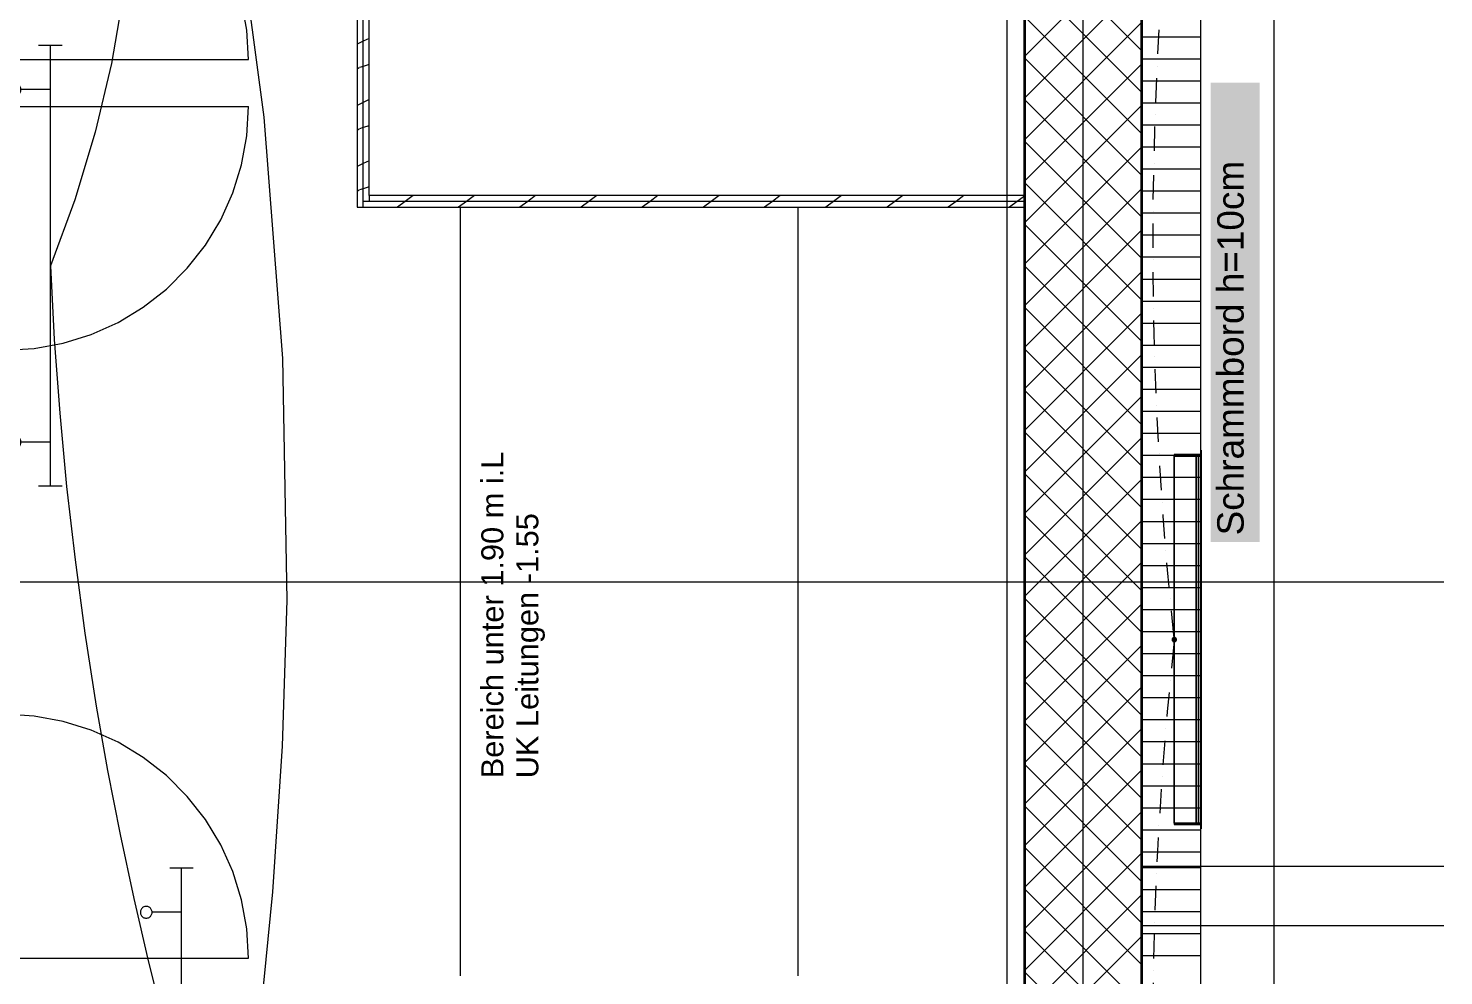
# Model space of a CAD drawing. Extents: x -1067 to 613, y -179 to 712.
# Drawn here: x 102.5 to 198.8, y -101.1 to -36.5 of the extents above; entities that cross this region are included whole.
import ezdxf
from ezdxf.lldxf.tags import DXFTag

# ---------------------------------------------------------------- set-up
doc = ezdxf.new("R2010")
doc.units = 0
doc.layers.get('0').update_dxf_attribs({"lineweight": 13})
for name, color, linetype, lineweight, true_color in [('A-DETL-____-OTLN', 5, 'Continuous', 9, 0x0000ff), ('EL01_WAN_Leitung_Licht', 7, 'Continuous', 13, 0x0080ff), ('EL01_WAN_Leuchten', 7, 'Continuous', 13, 0x0080ff)]:
    doc.layers.add(name, color=color, linetype=linetype, lineweight=lineweight, true_color=true_color)
for name, color, linetype, lineweight in [('A-DOOR-OPNG-OTLN', 7, 'Continuous', 9), ('A-FLOR-____-OVHD', 7, 'Strichpunkt - Fein', 9), ('A-WALL-____-MCUT', 7, 'Continuous', 35), ('A-WALL-____-PATT', 7, 'Continuous', 35), ('A-WALL-FNSH-MCUT', 7, 'Continuous', 35), ('E-LITE-EQPM-OTLN', 7, 'Continuous', 9), ('S-COLS-____-OTLN', 7, 'Continuous', 9), ('S-GRID-____-OTLN', 7, 'Continuous', 5), ('Text', 7, 'Continuous', 5)]:
    doc.layers.add(name, color=color, linetype=linetype, lineweight=lineweight)
doc.styles.get("Standard").update_dxf_attribs({"font": 'arial.ttf'})
tags = doc.linetypes.add('_Rasterlinie_', pattern=[0.375, 0.2, -0.05, 0.075, -0.05]).pattern_tags.tags
tags[10:11] = [DXFTag(74, 4), DXFTag(75, 0), DXFTag(340, '0'), DXFTag(46, 1.0), DXFTag(50, 0.0), DXFTag(44, 0.0), DXFTag(45, 0.0)]
tags[8:9] = [DXFTag(74, 4), DXFTag(75, 0), DXFTag(340, '0'), DXFTag(46, 1.0), DXFTag(50, 0.0), DXFTag(44, 0.0), DXFTag(45, 0.0)]
tags[6:7] = [DXFTag(74, 4), DXFTag(75, 0), DXFTag(340, '0'), DXFTag(46, 1.0), DXFTag(50, 0.0), DXFTag(44, 0.0), DXFTag(45, 0.0)]
tags[4:5] = [DXFTag(74, 4), DXFTag(75, 0), DXFTag(340, '0'), DXFTag(46, 1.0), DXFTag(50, 0.0), DXFTag(44, 0.0), DXFTag(45, 0.0)]
tags = doc.linetypes.add('Gestrichelt', pattern=[0.1, 0.05, -0.05]).pattern_tags.tags
tags[6:7] = [DXFTag(74, 4), DXFTag(75, 0), DXFTag(340, '0'), DXFTag(46, 1.0), DXFTag(50, 0.0), DXFTag(44, 0.0), DXFTag(45, 0.0)]
tags[4:5] = [DXFTag(74, 4), DXFTag(75, 0), DXFTag(340, '0'), DXFTag(46, 1.0), DXFTag(50, 0.0), DXFTag(44, 0.0), DXFTag(45, 0.0)]
tags = doc.linetypes.add('STRICHPUNKT', pattern=[25.4, 12.7, -6.35, 0, -6.35]).pattern_tags.tags
tags[10:11] = [DXFTag(74, 4), DXFTag(75, 0), DXFTag(340, '0'), DXFTag(46, 0.0), DXFTag(50, 0.0), DXFTag(44, 0.0), DXFTag(45, 0.0)]
tags[8:9] = [DXFTag(74, 4), DXFTag(75, 0), DXFTag(340, '0'), DXFTag(46, 0.0), DXFTag(50, 0.0), DXFTag(44, 0.0), DXFTag(45, 0.0)]
tags[6:7] = [DXFTag(74, 4), DXFTag(75, 0), DXFTag(340, '0'), DXFTag(46, 0.0), DXFTag(50, 0.0), DXFTag(44, 0.0), DXFTag(45, 0.0)]
tags[4:5] = [DXFTag(74, 4), DXFTag(75, 0), DXFTag(340, '0'), DXFTag(46, 0.0), DXFTag(50, 0.0), DXFTag(44, 0.0), DXFTag(45, 0.0)]
tags = doc.linetypes.add('Strichpunkt - Fein', pattern=[0.2, 0.1, -0.05, 0, -0.05]).pattern_tags.tags
tags[10:11] = [DXFTag(74, 4), DXFTag(75, 0), DXFTag(340, '0'), DXFTag(46, 1.0), DXFTag(50, 0.0), DXFTag(44, 0.0), DXFTag(45, 0.0)]
tags[8:9] = [DXFTag(74, 4), DXFTag(75, 0), DXFTag(340, '0'), DXFTag(46, 1.0), DXFTag(50, 0.0), DXFTag(44, 0.0), DXFTag(45, 0.0)]
tags[6:7] = [DXFTag(74, 4), DXFTag(75, 0), DXFTag(340, '0'), DXFTag(46, 1.0), DXFTag(50, 0.0), DXFTag(44, 0.0), DXFTag(45, 0.0)]
tags[4:5] = [DXFTag(74, 4), DXFTag(75, 0), DXFTag(340, '0'), DXFTag(46, 1.0), DXFTag(50, 0.0), DXFTag(44, 0.0), DXFTag(45, 0.0)]

# ---------------------------------------------------------------- blocks, each defined once
blk = doc.blocks.new('Referenz-A0UJ3194XE', base_point=(-1062.181, -175.856))
at = {"layer": 'A-DETL-____-OTLN', "color": 0, "linetype": 'Gestrichelt', "ltscale": 0.13}
for p, q in [((131.903, -48.734), (131.903, -101.052)), ((154.903, -101.052), (154.903, -48.734))]:
    blk.add_line(p, q, dxfattribs=at)
at = {"layer": 'A-DOOR-OPNG-OTLN', "color": 0, "linetype": 'Continuous', "ltscale": 0.13}
for p, q in [((117.382, -36.669), (117.021, -34.697)), ((117.503, -38.67), (117.382, -36.669)), ((100.903, -38.67), (117.503, -38.67)), ((100.903, -41.87), (117.503, -41.87)), ((117.382, -43.871), (117.503, -41.87)), ((117.021, -45.842), (117.382, -43.871)), ((116.424, -47.756), (117.021, -45.842)), ((115.602, -49.584), (116.424, -47.756)), ((114.565, -51.3), (115.602, -49.584)), ((113.328, -52.878), (114.565, -51.3)), ((111.911, -54.295), (113.328, -52.878)), ((110.333, -55.531), (111.911, -54.295)), ((108.617, -56.568), (110.333, -55.531)), ((106.789, -57.391), (108.617, -56.568)), ((104.876, -57.987), (106.789, -57.391)), ((100.903, -58.47), (102.904, -58.349)), ((102.904, -58.349), (104.876, -57.987)), ((102.904, -83.373), (100.903, -83.252)), ((104.876, -83.734), (102.904, -83.373)), ((106.789, -84.33), (104.876, -83.734)), ((108.617, -85.153), (106.789, -84.33)), ((110.333, -86.19), (108.617, -85.153)), ((111.911, -87.426), (110.333, -86.19)), ((113.328, -88.844), (111.911, -87.426)), ((114.565, -90.422), (113.328, -88.844)), ((115.602, -92.137), (114.565, -90.422)), ((116.424, -93.965), (115.602, -92.137)), ((117.021, -95.879), (116.424, -93.965)), ((117.382, -97.851), (117.021, -95.879)), ((117.503, -99.852), (117.382, -97.851)), ((100.903, -99.852), (117.503, -99.852))]:
    blk.add_line(p, q, dxfattribs=at)
at = {"layer": 'A-FLOR-____-OVHD', "color": 0, "linetype": 'Strichpunkt - Fein', "ltscale": 0.13}
for p, q in [((169.103, 85.779), (169.103, -171.085)), ((198.844, -93.624), (178.303, -93.624)), ((178.303, -97.624), (198.844, -97.624))]:
    blk.add_line(p, q, dxfattribs=at)
at = {"layer": 'A-WALL-____-MCUT', "color": 0, "linetype": 'Continuous', "ltscale": 0.35}
for p, q in [((178.303, -171.085), (178.303, 86.031)), ((170.303, 26.084), (170.303, -48.334)), ((170.303, -48.334), (170.303, -171.085))]:
    blk.add_line(p, q, dxfattribs=at)
at = {"layer": 'A-WALL-____-MCUT', "color": 0, "linetype": 'Continuous', "lineweight": 9, "ltscale": 0.13}
for p, q in [((182.303, -171.085), (182.303, 5.238)), ((125.303, -48.734), (125.303, -21.934)), ((125.703, -47.934), (125.703, -48.334)), ((170.303, -48.334), (125.303, -48.334))]:
    blk.add_line(p, q, dxfattribs=at)
at = {"layer": 'A-WALL-____-PATT', "color": 0, "linetype": 'Continuous', "lineweight": 9, "ltscale": 0.13}
for p, q in [((178.303, -38.081), (170.303, -30.081)), ((170.303, -38.47), (178.303, -30.47)), ((178.303, -40.909), (170.303, -32.909)), ((170.303, -41.299), (178.303, -33.299)), ((178.303, -43.738), (170.303, -35.738)), ((170.303, -44.127), (178.303, -36.127)), ((125.303, -37.428), (124.903, -37.628)), ((125.703, -37.228), (125.303, -37.428)), ((178.303, -37.115), (182.303, -37.115)), ((125.027, -39.236), (124.903, -39.33)), ((125.303, -39.142), (125.058, -39.224)), ((125.703, -39.009), (125.303, -39.142)), ((178.303, -46.566), (170.303, -38.566)), ((170.303, -46.956), (178.303, -38.956)), ((178.303, -38.615), (182.303, -38.615)), ((178.303, -40.115), (182.303, -40.115)), ((125.703, -41.393), (125.303, -41.593)), ((178.303, -49.395), (170.303, -41.395)), ((125.303, -41.593), (124.903, -41.793)), ((170.303, -49.784), (178.303, -41.784)), ((178.303, -41.615), (182.303, -41.615)), ((125.303, -43.307), (125.059, -43.388)), ((125.703, -43.174), (125.303, -43.307)), ((178.303, -43.115), (182.303, -43.115)), ((125.028, -43.401), (124.903, -43.495)), ((178.303, -52.223), (170.303, -44.223)), ((170.303, -52.613), (178.303, -44.613)), ((178.303, -44.615), (182.303, -44.615)), ((125.303, -45.757), (124.903, -45.957)), ((125.703, -45.557), (125.303, -45.757)), ((178.303, -46.115), (182.303, -46.115)), ((178.303, -55.052), (170.303, -47.052)), ((125.028, -47.566), (124.903, -47.66)), ((125.303, -47.472), (125.059, -47.553)), ((125.703, -47.338), (125.303, -47.472)), ((128.702, -47.934), (128.168, -48.334)), ((132.867, -47.934), (132.333, -48.334)), ((137.032, -47.934), (136.498, -48.334)), ((141.197, -47.934), (140.663, -48.334)), ((145.362, -47.934), (144.828, -48.334)), ((149.527, -47.934), (148.993, -48.334)), ((153.692, -47.934), (153.158, -48.334)), ((157.857, -47.934), (157.323, -48.334)), ((162.022, -47.934), (161.488, -48.334)), ((166.187, -47.934), (165.653, -48.334)), ((170.303, -47.971), (169.818, -48.334)), ((170.303, -55.441), (178.303, -47.441)), ((178.303, -47.615), (182.303, -47.615)), ((128.168, -48.334), (127.635, -48.734)), ((132.333, -48.334), (131.8, -48.734)), ((136.498, -48.334), (135.965, -48.734)), ((140.663, -48.334), (140.13, -48.734)), ((144.828, -48.334), (144.295, -48.734)), ((148.993, -48.334), (148.46, -48.734)), ((153.158, -48.334), (152.625, -48.734)), ((157.323, -48.334), (156.79, -48.734)), ((161.488, -48.334), (160.955, -48.734)), ((165.653, -48.334), (165.12, -48.734)), ((169.818, -48.334), (169.285, -48.734)), ((178.303, -49.115), (182.303, -49.115)), ((178.303, -57.88), (170.303, -49.88)), ((170.303, -58.269), (178.303, -50.269)), ((178.303, -50.615), (182.303, -50.615)), ((178.303, -60.708), (170.303, -52.708)), ((178.303, -52.115), (182.303, -52.115)), ((170.303, -61.098), (178.303, -53.098)), ((178.303, -53.615), (182.303, -53.615)), ((178.303, -63.537), (170.303, -55.537)), ((178.303, -55.115), (182.303, -55.115)), ((170.303, -63.926), (178.303, -55.926)), ((178.303, -56.615), (182.303, -56.615)), ((178.303, -66.365), (170.303, -58.365)), ((170.303, -66.755), (178.303, -58.755)), ((178.303, -58.115), (182.303, -58.115)), ((178.303, -59.615), (182.303, -59.615)), ((178.303, -69.194), (170.303, -61.194)), ((170.303, -69.583), (178.303, -61.583)), ((178.303, -61.115), (182.303, -61.115)), ((178.303, -62.615), (182.303, -62.615)), ((178.303, -72.022), (170.303, -64.022)), ((170.303, -72.412), (178.303, -64.412)), ((178.303, -64.115), (182.303, -64.115)), ((178.303, -65.615), (182.303, -65.615)), ((178.303, -74.851), (170.303, -66.851)), ((170.303, -75.24), (178.303, -67.24)), ((178.303, -67.115), (182.303, -67.115)), ((178.303, -68.615), (182.303, -68.615)), ((178.303, -77.679), (170.303, -69.679)), ((170.303, -78.068), (178.303, -70.068)), ((178.303, -70.115), (182.303, -70.115)), ((178.303, -71.615), (182.303, -71.615)), ((178.303, -80.507), (170.303, -72.507)), ((170.303, -80.897), (178.303, -72.897)), ((178.303, -73.115), (182.303, -73.115)), ((178.303, -74.615), (182.303, -74.615)), ((178.303, -83.336), (170.303, -75.336)), ((170.303, -83.725), (178.303, -75.725)), ((178.303, -76.115), (182.303, -76.115)), ((178.303, -77.615), (182.303, -77.615)), ((178.303, -86.164), (170.303, -78.164)), ((170.303, -86.554), (178.303, -78.554)), ((178.303, -79.115), (182.303, -79.115)), ((178.303, -80.615), (182.303, -80.615)), ((178.303, -88.993), (170.303, -80.993)), ((170.303, -89.382), (178.303, -81.382)), ((178.303, -82.115), (182.303, -82.115)), ((178.303, -83.615), (182.303, -83.615)), ((178.303, -91.821), (170.303, -83.821)), ((170.303, -92.211), (178.303, -84.211)), ((178.303, -85.115), (182.303, -85.115)), ((178.303, -94.65), (170.303, -86.65)), ((178.303, -86.615), (182.303, -86.615)), ((170.303, -95.039), (178.303, -87.039)), ((178.303, -88.115), (182.303, -88.115)), ((178.303, -97.478), (170.303, -89.478)), ((170.303, -97.867), (178.303, -89.867)), ((178.303, -89.615), (182.303, -89.615)), ((178.303, -91.115), (182.303, -91.115)), ((178.303, -100.306), (170.303, -92.306)), ((170.303, -100.696), (178.303, -92.696)), ((178.303, -92.615), (182.303, -92.615)), ((178.303, -93.674), (182.303, -93.674)), ((178.303, -103.135), (170.303, -95.135)), ((178.303, -95.174), (182.303, -95.174)), ((170.303, -103.524), (178.303, -95.524)), ((178.303, -96.674), (182.303, -96.674)), ((178.303, -105.963), (170.303, -97.963)), ((178.303, -98.174), (182.303, -98.174)), ((170.303, -106.353), (178.303, -98.353)), ((178.303, -99.674), (182.303, -99.674)), ((178.303, -108.792), (170.303, -100.792))]:
    blk.add_line(p, q, dxfattribs=at)
at = {"layer": 'A-WALL-FNSH-MCUT', "color": 0, "linetype": 'Continuous', "lineweight": 9, "ltscale": 0.13}
for p, q in [((124.903, -21.934), (124.903, -48.734)), ((125.703, -47.934), (125.703, -21.934)), ((170.303, -47.934), (125.703, -47.934)), ((124.903, -48.734), (170.303, -48.734))]:
    blk.add_line(p, q, dxfattribs=at)
at = {"layer": 'E-LITE-EQPM-OTLN', "color": 0, "linetype": 'Continuous', "ltscale": 0.13}
for p, q in [((182.343, -65.272), (182.303, -65.272)), ((182.303, -65.272), (182.343, -65.272)), ((182.343, -91.061), (182.343, -65.272)), ((182.343, -65.272), (182.343, -65.667)), ((182.303, -65.667), (182.343, -65.667)), ((182.343, -65.667), (182.303, -65.667)), ((182.343, -90.667), (182.343, -65.667)), ((182.343, -65.667), (182.343, -90.667)), ((182.343, -90.667), (182.343, -65.667)), ((182.303, -90.667), (182.343, -90.667)), ((182.303, -90.667), (182.343, -90.667)), ((182.343, -91.061), (182.303, -91.061)), ((182.343, -91.061), (182.303, -91.061)), ((182.343, -90.667), (182.343, -91.061))]:
    blk.add_line(p, q, dxfattribs=at)
at = {"layer": 'S-COLS-____-OTLN', "color": 0, "linetype": 'Continuous', "ltscale": 0.13}
blk.add_line((187.303, -136.433), (187.303, -12.772), dxfattribs=at)
at = {"layer": 'S-GRID-____-OTLN', "color": 0, "linetype": '_Rasterlinie_', "ltscale": 0.13}
for p, q in [((174.303, -171.085), (174.303, 546.376)), ((-115.526, -74.224), (198.844, -74.224))]:
    blk.add_line(p, q, dxfattribs=at)
at = {"layer": 'Text', "color": 7, "linetype": 'Continuous', "ltscale": 0.13, "true_color": 0xffffff}
for points in [[(182.979, -71.522), (186.311, -71.522), (182.979, -40.238)], [(186.311, -71.522), (182.979, -40.238), (186.311, -40.238)]]:
    blk.add_solid(points, dxfattribs=at)
at = {"layer": 'Text', "color": 0, "linetype": 'Continuous', "ltscale": 0.13, "attachment_point": 1, "rotation": 90}
for s, insert, char_height in [('{\\fArial;Schrammbord h=10cm}', (183.429, -71.072), 1.8), ('{\\fArial;Bereich unter 1.90 m i.L}', (133.342, -87.612), 1.5), ('{\\fArial;UK Leitungen -1.55}', (135.723, -87.612), 1.5)]:
    blk.add_mtext(s, dxfattribs=dict(at, insert=insert, char_height=char_height))
blk = doc.blocks.new('Leitung-A0UJ31HUXE', base_point=(179.067, -78.018))
at = {"color": 0, "linetype": 'Continuous', "lineweight": -2}
for p, q in [((180.33, -25.118), (180.491, -23.316)), ((180.257, -25.94), (180.257, -25.94)), ((180.048, -28.288), (180.184, -26.762)), ((180.039, -28.407), (180.048, -28.288)), ((179.978, -29.23), (179.978, -29.23)), ((179.796, -31.7), (179.917, -30.054)), ((179.735, -32.523), (179.735, -32.523)), ((179.58, -34.995), (179.675, -33.347)), ((179.532, -35.819), (179.532, -35.819)), ((179.391, -38.252), (179.484, -36.643)), ((179.39, -38.291), (179.391, -38.252)), ((179.356, -39.116), (179.356, -39.116)), ((179.256, -41.591), (179.323, -39.941)), ((179.153, -44.891), (179.189, -43.241)), ((179.189, -43.241), (179.189, -43.24)), ((179.222, -42.415), (179.222, -42.415)), ((179.134, -45.716), (179.134, -45.716)), ((179.08, -48.192), (179.116, -46.541)), ((179.077, -49.018), (179.077, -49.018)), ((179.071, -51.494), (179.075, -49.843)), ((179.069, -52.32), (179.069, -52.32)), ((179.067, -53.225), (179.067, -53.145)), ((179.092, -54.796), (179.067, -53.225)), ((179.106, -55.621), (179.106, -55.621)), ((179.134, -57.365), (179.119, -56.447)), ((179.159, -58.097), (179.134, -57.365)), ((179.186, -58.922), (179.186, -58.922)), ((179.269, -61.397), (179.214, -59.747)), ((179.308, -62.222), (179.308, -62.222)), ((179.431, -64.695), (179.349, -63.046)), ((179.472, -65.52), (179.472, -65.52)), ((179.634, -67.991), (179.525, -66.344)), ((179.688, -68.815), (179.688, -68.815)), ((179.751, -69.771), (179.742, -69.638)), ((179.875, -71.284), (179.751, -69.771)), ((179.942, -72.107), (179.942, -72.107)), ((180.089, -73.898), (180.01, -72.93)), ((180.155, -74.574), (180.089, -73.898)), ((180.235, -75.396), (180.235, -75.396)), ((180.475, -77.861), (180.315, -76.217)), ((180.49, -78.018), (180.475, -77.861))]:
    blk.add_line(p, q, dxfattribs=at)
blk = doc.blocks.new('IfcFlowTerminal-A0UJ31K0XE', base_point=(180.505, -91.061))
at = {"color": 0, "lineweight": -2}
for p, q in [((182.345, -65.272), (182.305, -65.272)), ((182.305, -65.272), (182.305, -91.061)), ((182.345, -65.272), (182.305, -65.272)), ((182.305, -65.272), (182.305, -65.272)), ((182.305, -91.061), (182.305, -65.272)), ((182.345, -91.061), (182.345, -65.272)), ((182.345, -65.272), (182.345, -65.272)), ((182.345, -65.272), (182.345, -91.061)), ((182.305, -65.567), (180.505, -65.567)), ((180.505, -65.567), (180.505, -90.767)), ((182.305, -65.567), (180.505, -65.567)), ((180.505, -65.567), (180.505, -65.567)), ((180.505, -65.567), (180.505, -90.767)), ((180.505, -90.667), (180.505, -65.667)), ((180.505, -65.667), (182.345, -65.667)), ((180.505, -65.667), (180.505, -65.667)), ((180.505, -65.667), (182.345, -65.667)), ((180.505, -65.667), (180.505, -90.667)), ((181.985, -65.667), (181.985, -65.667)), ((181.985, -65.667), (181.985, -90.667)), ((181.985, -90.667), (181.985, -65.667)), ((182.145, -65.667), (181.985, -65.667)), ((181.985, -65.667), (182.145, -65.667)), ((182.145, -65.667), (182.145, -90.667)), ((182.145, -90.667), (182.145, -65.667)), ((182.145, -65.667), (182.145, -65.667)), ((182.305, -90.767), (182.305, -65.567)), ((182.305, -65.567), (182.305, -65.567)), ((182.305, -65.567), (182.305, -90.767)), ((182.345, -65.667), (182.345, -90.667)), ((182.345, -65.667), (182.345, -65.667)), ((182.345, -65.667), (182.345, -90.667)), ((180.505, -90.667), (180.505, -90.667)), ((180.505, -90.667), (182.345, -90.667)), ((182.345, -90.667), (180.505, -90.667)), ((182.305, -90.767), (180.505, -90.767)), ((180.505, -90.767), (180.505, -90.767)), ((180.505, -90.767), (182.305, -90.767)), ((181.985, -90.667), (181.985, -90.667)), ((181.985, -90.667), (182.145, -90.667)), ((181.985, -90.667), (182.145, -90.667)), ((182.145, -90.667), (182.145, -90.667)), ((182.305, -90.767), (182.305, -90.767)), ((182.345, -91.061), (182.305, -91.061)), ((182.305, -91.061), (182.305, -91.061)), ((182.305, -91.061), (182.345, -91.061)), ((182.345, -90.667), (182.345, -90.667)), ((182.345, -91.061), (182.345, -91.061))]:
    blk.add_line(p, q, dxfattribs=at)
blk = doc.blocks.new('Leitung-A0UJ31R0XE', base_point=(179.032, -133.018))
at = {"color": 0, "linetype": 'Continuous', "lineweight": -2}
for p, q in [((180.475, -78.475), (180.314, -80.119)), ((180.49, -78.316), (180.475, -78.475)), ((180.153, -81.762), (180.027, -83.051)), ((180.234, -80.94), (180.234, -80.94)), ((180.027, -83.051), (179.999, -83.405)), ((179.934, -84.228), (179.934, -84.228)), ((179.868, -85.051), (179.737, -86.697)), ((179.671, -87.52), (179.671, -87.52)), ((179.616, -88.344), (179.515, -89.992)), ((179.465, -90.815), (179.465, -90.815)), ((179.415, -91.639), (179.359, -92.544)), ((179.359, -92.544), (179.328, -93.288)), ((179.293, -94.113), (179.293, -94.113)), ((179.258, -94.938), (179.188, -96.587)), ((179.137, -98.237), (179.098, -99.888)), ((179.156, -97.412), (179.156, -97.412)), ((179.079, -100.713), (179.079, -100.713)), ((179.048, -102.057), (179.044, -103.189)), ((179.06, -101.538), (179.048, -102.057)), ((179.042, -104.015), (179.042, -104.015)), ((179.039, -104.84), (179.033, -106.491)), ((179.04, -107.317), (179.04, -107.317)), ((179.052, -108.142), (179.078, -109.793)), ((179.091, -110.618), (179.091, -110.618)), ((179.108, -111.444), (179.162, -113.094)), ((179.189, -113.919), (179.189, -113.919)), ((179.216, -114.744), (179.243, -115.564)), ((179.243, -115.564), (179.284, -116.393)), ((179.325, -117.218), (179.325, -117.218)), ((179.366, -118.042), (179.447, -119.691)), ((179.496, -120.515), (179.496, -120.515)), ((179.55, -121.339), (179.656, -122.987)), ((179.71, -123.81), (179.71, -123.81)), ((179.768, -124.634), (179.898, -126.28)), ((179.963, -127.103), (179.963, -127.103)), ((180.028, -127.926), (180.087, -128.662)), ((180.087, -128.662), (180.171, -129.57)), ((180.247, -130.392), (180.247, -130.392)), ((180.323, -131.214), (180.49, -133.018))]:
    blk.add_line(p, q, dxfattribs=at)
blk = doc.blocks.new('Anschlusspunkt-A0UJ31SQXE', base_point=(180.355, -78.317))
at = {"color": 0, "linetype": 'ByBlock', "lineweight": -2, "ltscale": 0.13}
for p, q in [((180.448, -78.028), (180.43, -78.037)), ((180.466, -78.022), (180.448, -78.028)), ((180.485, -78.018), (180.466, -78.022)), ((180.505, -78.017), (180.485, -78.018)), ((180.525, -78.018), (180.505, -78.017)), ((180.544, -78.022), (180.525, -78.018)), ((180.562, -78.028), (180.544, -78.022)), ((180.58, -78.037), (180.562, -78.028)), ((180.356, -78.147), (180.355, -78.167)), ((180.355, -78.167), (180.356, -78.186)), ((180.36, -78.128), (180.356, -78.147)), ((180.356, -78.186), (180.36, -78.206)), ((180.366, -78.109), (180.36, -78.128)), ((180.36, -78.206), (180.366, -78.224)), ((180.375, -78.092), (180.366, -78.109)), ((180.366, -78.224), (180.375, -78.242)), ((180.386, -78.076), (180.375, -78.092)), ((180.375, -78.242), (180.386, -78.258)), ((180.399, -78.061), (180.386, -78.076)), ((180.386, -78.258), (180.399, -78.273)), ((180.414, -78.048), (180.399, -78.061)), ((180.399, -78.273), (180.414, -78.286)), ((180.43, -78.037), (180.414, -78.048)), ((180.414, -78.286), (180.43, -78.297)), ((180.43, -78.297), (180.448, -78.305)), ((180.448, -78.305), (180.466, -78.312)), ((180.466, -78.312), (180.485, -78.316)), ((180.485, -78.316), (180.505, -78.317)), ((180.505, -78.317), (180.525, -78.316)), ((180.525, -78.316), (180.544, -78.312)), ((180.544, -78.312), (180.562, -78.305)), ((180.562, -78.305), (180.58, -78.297)), ((180.596, -78.048), (180.58, -78.037)), ((180.58, -78.297), (180.596, -78.286)), ((180.611, -78.061), (180.596, -78.048)), ((180.596, -78.286), (180.611, -78.273)), ((180.624, -78.076), (180.611, -78.061)), ((180.611, -78.273), (180.624, -78.258)), ((180.635, -78.092), (180.624, -78.076)), ((180.624, -78.258), (180.635, -78.242)), ((180.644, -78.109), (180.635, -78.092)), ((180.635, -78.242), (180.644, -78.224)), ((180.65, -78.128), (180.644, -78.109)), ((180.644, -78.224), (180.65, -78.206)), ((180.654, -78.147), (180.65, -78.128)), ((180.65, -78.206), (180.654, -78.186)), ((180.655, -78.167), (180.654, -78.147)), ((180.654, -78.186), (180.655, -78.167))]:
    blk.add_line(p, q, dxfattribs=at)
for points in [[(180.579, -78.036), (180.432, -78.036), (180.545, -78.023)], [(180.432, -78.036), (180.545, -78.023), (180.464, -78.023)], [(180.545, -78.023), (180.464, -78.023), (180.542, -78.021)], [(180.464, -78.023), (180.542, -78.021), (180.471, -78.021)], [(180.542, -78.021), (180.471, -78.021), (180.503, -78.017)], [(180.655, -78.167), (180.355, -78.167), (180.65, -78.128)], [(180.355, -78.167), (180.65, -78.128), (180.36, -78.128)], [(180.36, -78.205), (180.655, -78.167), (180.355, -78.167)], [(180.65, -78.128), (180.36, -78.128), (180.635, -78.093)], [(180.36, -78.128), (180.635, -78.093), (180.375, -78.093)], [(180.65, -78.128), (180.36, -78.128), (180.65, -78.128)], [(180.36, -78.128), (180.65, -78.128), (180.36, -78.128)], [(180.65, -78.205), (180.36, -78.205), (180.655, -78.167)], [(180.65, -78.206), (180.36, -78.206), (180.65, -78.205)], [(180.36, -78.206), (180.65, -78.205), (180.36, -78.205)], [(180.375, -78.241), (180.65, -78.206), (180.36, -78.206)], [(180.635, -78.093), (180.375, -78.093), (180.634, -78.091)], [(180.375, -78.093), (180.634, -78.091), (180.376, -78.091)], [(180.635, -78.241), (180.375, -78.241), (180.65, -78.206)], [(180.376, -78.243), (180.635, -78.241), (180.375, -78.241)], [(180.634, -78.091), (180.376, -78.091), (180.612, -78.062)], [(180.376, -78.091), (180.612, -78.062), (180.398, -78.062)], [(180.634, -78.243), (180.376, -78.243), (180.635, -78.241)], [(180.398, -78.272), (180.634, -78.243), (180.376, -78.243)], [(180.612, -78.062), (180.398, -78.062), (180.61, -78.06)], [(180.398, -78.062), (180.61, -78.06), (180.4, -78.06)], [(180.612, -78.272), (180.398, -78.272), (180.634, -78.243)], [(180.4, -78.274), (180.612, -78.272), (180.398, -78.272)], [(180.61, -78.06), (180.4, -78.06), (180.581, -78.038)], [(180.4, -78.06), (180.581, -78.038), (180.429, -78.038)], [(180.61, -78.274), (180.4, -78.274), (180.612, -78.272)], [(180.429, -78.296), (180.61, -78.274), (180.4, -78.274)], [(180.581, -78.038), (180.429, -78.038), (180.579, -78.036)], [(180.429, -78.038), (180.579, -78.036), (180.432, -78.036)], [(180.581, -78.296), (180.429, -78.296), (180.61, -78.274)], [(180.432, -78.298), (180.581, -78.296), (180.429, -78.296)], [(180.579, -78.298), (180.432, -78.298), (180.581, -78.296)], [(180.464, -78.311), (180.579, -78.298), (180.432, -78.298)], [(180.545, -78.311), (180.464, -78.311), (180.579, -78.298)], [(180.471, -78.312), (180.545, -78.311), (180.464, -78.311)], [(180.542, -78.312), (180.471, -78.312), (180.545, -78.311)], [(180.503, -78.317), (180.542, -78.312), (180.471, -78.312)]]:
    blk.add_solid(points, dxfattribs=at)
blk = doc.blocks.new('Leitung-A0UJ31X0XE', base_point=(104.011, -52.718))
at = {"color": 0, "linetype": 'ByBlock', "lineweight": -2, "ltscale": 0.13}
for p, q in [((104.011, 3.298), (105.66, -1.158)), ((105.66, -1.158), (107.049, -5.718)), ((107.049, -5.718), (108.16, -10.362)), ((108.16, -10.362), (108.976, -15.068)), ((108.976, -15.068), (109.481, -19.817)), ((109.481, -19.817), (109.659, -24.586)), ((109.659, -24.586), (109.494, -29.397)), ((109.494, -29.397), (108.996, -34.188)), ((108.996, -34.188), (108.182, -38.937)), ((108.182, -38.937), (107.068, -43.622)), ((107.068, -43.622), (105.672, -48.223)), ((105.672, -48.223), (104.011, -52.718))]:
    blk.add_line(p, q, dxfattribs=at)
blk = doc.blocks.new('Leitung-A0UJ322IXE', base_point=(104.47, -134.643))
at = {"color": 0, "linetype": 'ByBlock', "lineweight": -2, "ltscale": 0.13}
for p, q in [((116.338, -26.253), (118.544, -42.6)), ((118.544, -42.6), (119.812, -59.032)), ((119.812, -59.032), (120.104, -75.487)), ((120.104, -75.487), (119.797, -85.431)), ((119.797, -85.431), (119.138, -95.351)), ((119.138, -95.351), (118.146, -105.241))]:
    blk.add_line(p, q, dxfattribs=at)
blk = doc.blocks.new('LED-Langfeldleuchte 37W-A0UJ327QXE', base_point=(101.211, -67.718))
at = {"color": 0, "lineweight": -2}
for p, q in [((104.811, -37.718), (103.211, -37.718)), ((104.011, -67.718), (104.011, -37.718)), ((101.328, -40.435), (101.294, -40.475)), ((101.368, -40.401), (101.328, -40.435)), ((101.411, -40.372), (101.368, -40.401)), ((101.458, -40.349), (101.411, -40.372)), ((101.508, -40.332), (101.458, -40.349)), ((101.559, -40.322), (101.508, -40.332)), ((101.611, -40.318), (101.559, -40.322)), ((101.663, -40.322), (101.611, -40.318)), ((101.715, -40.332), (101.663, -40.322)), ((101.764, -40.349), (101.715, -40.332)), ((101.811, -40.372), (101.764, -40.349)), ((101.855, -40.401), (101.811, -40.372)), ((101.894, -40.435), (101.855, -40.401)), ((101.929, -40.475), (101.894, -40.435)), ((101.215, -40.666), (101.211, -40.718)), ((101.211, -40.718), (101.215, -40.771)), ((101.225, -40.615), (101.215, -40.666)), ((101.215, -40.771), (101.225, -40.822)), ((101.242, -40.565), (101.225, -40.615)), ((101.225, -40.822), (101.242, -40.871)), ((101.265, -40.518), (101.242, -40.565)), ((101.242, -40.871), (101.265, -40.918)), ((101.294, -40.475), (101.265, -40.518)), ((101.265, -40.918), (101.294, -40.962)), ((101.294, -40.962), (101.328, -41.001)), ((101.328, -41.001), (101.368, -41.036)), ((101.368, -41.036), (101.411, -41.065)), ((101.411, -41.065), (101.458, -41.088)), ((101.458, -41.088), (101.508, -41.105)), ((101.508, -41.105), (101.559, -41.115)), ((101.559, -41.115), (101.611, -41.118)), ((101.611, -41.118), (101.663, -41.115)), ((101.663, -41.115), (101.715, -41.105)), ((101.715, -41.105), (101.764, -41.088)), ((101.764, -41.088), (101.811, -41.065)), ((101.811, -41.065), (101.855, -41.036)), ((101.855, -41.036), (101.894, -41.001)), ((101.894, -41.001), (101.929, -40.962)), ((101.958, -40.518), (101.929, -40.475)), ((101.929, -40.962), (101.958, -40.918)), ((101.981, -40.565), (101.958, -40.518)), ((101.958, -40.918), (101.981, -40.871)), ((101.998, -40.615), (101.981, -40.565)), ((101.981, -40.871), (101.998, -40.822)), ((102.008, -40.666), (101.998, -40.615)), ((101.998, -40.822), (102.008, -40.771)), ((102.011, -40.718), (102.008, -40.666)), ((102.008, -40.771), (102.011, -40.718)), ((104.011, -40.718), (102.011, -40.718)), ((101.265, -64.518), (101.242, -64.565)), ((101.294, -64.475), (101.265, -64.518)), ((101.328, -64.435), (101.294, -64.475)), ((101.368, -64.401), (101.328, -64.435)), ((101.411, -64.372), (101.368, -64.401)), ((101.458, -64.349), (101.411, -64.372)), ((101.508, -64.332), (101.458, -64.349)), ((101.559, -64.322), (101.508, -64.332)), ((101.611, -64.318), (101.559, -64.322)), ((101.663, -64.322), (101.611, -64.318)), ((101.715, -64.332), (101.663, -64.322)), ((101.764, -64.349), (101.715, -64.332)), ((101.811, -64.372), (101.764, -64.349)), ((101.855, -64.401), (101.811, -64.372)), ((101.894, -64.435), (101.855, -64.401)), ((101.929, -64.475), (101.894, -64.435)), ((101.958, -64.518), (101.929, -64.475)), ((101.981, -64.565), (101.958, -64.518)), ((101.215, -64.666), (101.211, -64.718)), ((101.211, -64.718), (101.215, -64.771)), ((101.225, -64.615), (101.215, -64.666)), ((101.215, -64.771), (101.225, -64.822)), ((101.242, -64.565), (101.225, -64.615)), ((101.225, -64.822), (101.242, -64.871)), ((101.242, -64.871), (101.265, -64.918)), ((101.265, -64.918), (101.294, -64.962)), ((101.294, -64.962), (101.328, -65.001)), ((101.328, -65.001), (101.368, -65.036)), ((101.368, -65.036), (101.411, -65.065)), ((101.411, -65.065), (101.458, -65.088)), ((101.458, -65.088), (101.508, -65.105)), ((101.508, -65.105), (101.559, -65.115)), ((101.559, -65.115), (101.611, -65.118)), ((101.611, -65.118), (101.663, -65.115)), ((101.663, -65.115), (101.715, -65.105)), ((101.715, -65.105), (101.764, -65.088)), ((101.764, -65.088), (101.811, -65.065)), ((101.811, -65.065), (101.855, -65.036)), ((101.855, -65.036), (101.894, -65.001)), ((101.894, -65.001), (101.929, -64.962)), ((101.929, -64.962), (101.958, -64.918)), ((101.958, -64.918), (101.981, -64.871)), ((101.998, -64.615), (101.981, -64.565)), ((101.981, -64.871), (101.998, -64.822)), ((102.008, -64.666), (101.998, -64.615)), ((101.998, -64.822), (102.008, -64.771)), ((102.011, -64.718), (102.008, -64.666)), ((102.008, -64.771), (102.011, -64.718)), ((104.011, -64.718), (102.011, -64.718)), ((104.811, -67.718), (103.211, -67.718))]:
    blk.add_line(p, q, dxfattribs=at)
blk = doc.blocks.new('Leitung-A0UJ327UXE', base_point=(104.011, -108.735))
at = {"color": 0, "linetype": 'ByBlock', "lineweight": -2, "ltscale": 0.13}
for p, q in [((104.011, -52.718), (104.28, -57.734)), ((104.28, -57.734), (104.649, -62.746)), ((104.649, -62.746), (105.119, -67.749)), ((105.119, -67.749), (105.691, -72.743)), ((105.691, -72.743), (106.364, -77.724)), ((106.364, -77.724), (107.138, -82.691)), ((107.138, -82.691), (107.909, -87.074)), ((107.909, -87.074), (108.758, -91.442)), ((108.758, -91.442), (109.686, -95.793)), ((109.686, -95.793), (110.692, -100.127)), ((110.692, -100.127), (111.774, -104.441)), ((111.774, -104.441), (112.934, -108.735))]:
    blk.add_line(p, q, dxfattribs=at)
blk = doc.blocks.new('LED-Langfeldleuchte 37W-A0UJ328AXE', base_point=(110.134, -123.735))
at = {"color": 0, "lineweight": -2}
for p, q in [((113.734, -93.735), (112.134, -93.735)), ((112.934, -123.735), (112.934, -93.735)), ((110.137, -96.683), (110.134, -96.735)), ((110.134, -96.735), (110.137, -96.787)), ((110.147, -96.631), (110.137, -96.683)), ((110.137, -96.787), (110.147, -96.839)), ((110.164, -96.582), (110.147, -96.631)), ((110.147, -96.839), (110.164, -96.888)), ((110.187, -96.535), (110.164, -96.582)), ((110.164, -96.888), (110.187, -96.935)), ((110.216, -96.491), (110.187, -96.535)), ((110.187, -96.935), (110.216, -96.978)), ((110.251, -96.452), (110.216, -96.491)), ((110.216, -96.978), (110.251, -97.018)), ((110.29, -96.418), (110.251, -96.452)), ((110.251, -97.018), (110.29, -97.052)), ((110.334, -96.389), (110.29, -96.418)), ((110.29, -97.052), (110.334, -97.081)), ((110.381, -96.365), (110.334, -96.389)), ((110.334, -97.081), (110.381, -97.105)), ((110.43, -96.349), (110.381, -96.365)), ((110.381, -97.105), (110.43, -97.121)), ((110.481, -96.338), (110.43, -96.349)), ((110.43, -97.121), (110.481, -97.132)), ((110.534, -96.335), (110.481, -96.338)), ((110.481, -97.132), (110.534, -97.135)), ((110.586, -96.338), (110.534, -96.335)), ((110.534, -97.135), (110.586, -97.132)), ((110.637, -96.349), (110.586, -96.338)), ((110.586, -97.132), (110.637, -97.121)), ((110.687, -96.365), (110.637, -96.349)), ((110.637, -97.121), (110.687, -97.105)), ((110.734, -96.389), (110.687, -96.365)), ((110.687, -97.105), (110.734, -97.081)), ((110.777, -96.418), (110.734, -96.389)), ((110.734, -97.081), (110.777, -97.052)), ((110.816, -96.452), (110.777, -96.418)), ((110.777, -97.052), (110.816, -97.018)), ((110.851, -96.491), (110.816, -96.452)), ((110.816, -97.018), (110.851, -96.978)), ((110.88, -96.535), (110.851, -96.491)), ((110.851, -96.978), (110.88, -96.935)), ((110.903, -96.582), (110.88, -96.535)), ((110.88, -96.935), (110.903, -96.888)), ((110.92, -96.631), (110.903, -96.582)), ((110.903, -96.888), (110.92, -96.839)), ((110.93, -96.683), (110.92, -96.631)), ((110.92, -96.839), (110.93, -96.787)), ((110.934, -96.735), (110.93, -96.683)), ((110.93, -96.787), (110.934, -96.735)), ((112.934, -96.735), (110.934, -96.735)), ((110.29, -120.418), (110.251, -120.452)), ((110.334, -120.389), (110.29, -120.418)), ((110.381, -120.365), (110.334, -120.389)), ((110.43, -120.349), (110.381, -120.365)), ((110.481, -120.338), (110.43, -120.349)), ((110.534, -120.335), (110.481, -120.338)), ((110.586, -120.338), (110.534, -120.335)), ((110.637, -120.349), (110.586, -120.338)), ((110.687, -120.365), (110.637, -120.349)), ((110.734, -120.389), (110.687, -120.365)), ((110.777, -120.418), (110.734, -120.389)), ((110.816, -120.452), (110.777, -120.418)), ((110.137, -120.683), (110.134, -120.735)), ((110.134, -120.735), (110.137, -120.787)), ((110.147, -120.631), (110.137, -120.683)), ((110.137, -120.787), (110.147, -120.839)), ((110.164, -120.582), (110.147, -120.631)), ((110.147, -120.839), (110.164, -120.888)), ((110.187, -120.535), (110.164, -120.582)), ((110.164, -120.888), (110.187, -120.935)), ((110.216, -120.491), (110.187, -120.535)), ((110.187, -120.935), (110.216, -120.978)), ((110.251, -120.452), (110.216, -120.491)), ((110.216, -120.978), (110.251, -121.018)), ((110.251, -121.018), (110.29, -121.052)), ((110.29, -121.052), (110.334, -121.081)), ((110.334, -121.081), (110.381, -121.105)), ((110.381, -121.105), (110.43, -121.121)), ((110.43, -121.121), (110.481, -121.132)), ((110.481, -121.132), (110.534, -121.135)), ((110.534, -121.135), (110.586, -121.132)), ((110.586, -121.132), (110.637, -121.121)), ((110.637, -121.121), (110.687, -121.105)), ((110.687, -121.105), (110.734, -121.081)), ((110.734, -121.081), (110.777, -121.052)), ((110.777, -121.052), (110.816, -121.018)), ((110.851, -120.491), (110.816, -120.452)), ((110.816, -121.018), (110.851, -120.978)), ((110.88, -120.535), (110.851, -120.491)), ((110.851, -120.978), (110.88, -120.935)), ((110.903, -120.582), (110.88, -120.535)), ((110.88, -120.935), (110.903, -120.888)), ((110.92, -120.631), (110.903, -120.582)), ((110.903, -120.888), (110.92, -120.839)), ((110.93, -120.683), (110.92, -120.631)), ((110.92, -120.839), (110.93, -120.787)), ((110.934, -120.735), (110.93, -120.683)), ((110.93, -120.787), (110.934, -120.735)), ((112.934, -120.735), (110.934, -120.735)), ((113.734, -123.735), (112.134, -123.735))]:
    blk.add_line(p, q, dxfattribs=at)

msp = doc.modelspace()

# ---------------------------------------------------------------- block references
at = {"color": 9, "lineweight": 25, "ltscale": 0.25, "true_color": 0xc0c0c0}
msp.add_blockref('Referenz-A0UJ3194XE', (-1062.181, -175.856), dxfattribs=at)
at = {"layer": 'EL01_WAN_Leitung_Licht', "ltscale": 0.13}
for name, p in [('Leitung-A0UJ322IXE', (104.47, -134.643)), ('Leitung-A0UJ31X0XE', (104.011, -52.718)), ('Leitung-A0UJ327UXE', (104.011, -108.735))]:
    msp.add_blockref(name, p, dxfattribs=at)
at = {"layer": 'EL01_WAN_Leitung_Licht', "linetype": 'STRICHPUNKT', "ltscale": 0.13}
for name, p in [('Leitung-A0UJ31HUXE', (179.067, -78.018)), ('Anschlusspunkt-A0UJ31SQXE', (180.355, -78.317)), ('Leitung-A0UJ31R0XE', (179.032, -133.018))]:
    msp.add_blockref(name, p, dxfattribs=at)
at = {"layer": 'EL01_WAN_Leuchten', "ltscale": 0.13}
for name, p in [('LED-Langfeldleuchte 37W-A0UJ327QXE', (101.211, -67.718)), ('IfcFlowTerminal-A0UJ31K0XE', (180.505, -91.061)), ('LED-Langfeldleuchte 37W-A0UJ328AXE', (110.134, -123.735))]:
    msp.add_blockref(name, p, dxfattribs=at)

doc.saveas('drawing.dxf')
